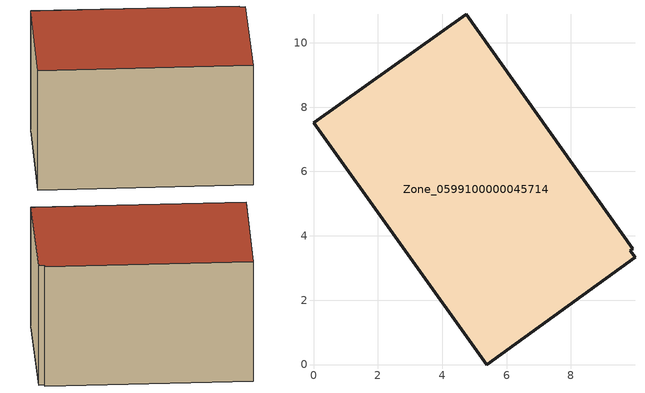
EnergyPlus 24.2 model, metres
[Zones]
Zone_0599100000045714
 floor ground (C_G): 9.84,3.54 9.99,3.33 5.38,0 0,7.51 4.74,10.88 9.93,3.6 z0
 wall outside (C_F): 4.74,10.88 0,7.51 5.38,0 9.99,3.33 9.84,3.54 9.93,3.6 4.74,10.88 z0:5.69
 roof outside (C_R): 9.99,3.33 9.84,3.54 9.93,3.6 4.74,10.88 0,7.51 5.38,0 z5.69
[BUILDING]
Pand.0599100000045714: North Axis=0; Terrain=City; Loads Convergence Tolerance Value=0.04; Temperature Convergence Tolerance Value=0.4; Solar Distribution=FullExterior; Maximum Number of Warmup Days=25; Minimum Number of Warmup Days=1
[Site:Location]
Rotterdam.The.Hague.AP_ZH_NLD Design_Conditions: Latitude=51.96; Longitude=4.45; Time Zone=1; Elevation=-4.5
[SITE:GROUNDTEMPERATURE:BUILDINGSURFACE]
18, 18, 18, 18, 18, 18, 18, 18, 18, 18, 18, 18
[MATERIAL] Thermal Absorptance=0.9; Solar Absorptance=0.7; Visible Absorptance=0.7
Name | Roughness | Thickness | Conductivity | Density | Specific Heat
G.TC.1975-1991 | MediumSmooth | 0.15 | 0.288461 | 540 | 1210
F.TC.1975-1991 | Rough | 0.3 | 0.230769 | 1920 | 840
R.TC.1975-1991 | MediumRough | 0.2 | 0.153846 | 1500 | 1000
[CONSTRUCTION]
C_G: G.TC.1975-1991
C_F: F.TC.1975-1991
C_R: R.TC.1975-1991
[ZONE]
Zone_0599100000045714: Type=1; Multiplier=1; Ceiling Height=Autocalculate; Volume=Autocalculate; Floor Area=autocalculate; Part of Total Floor Area=Yes
[ZONEINFILTRATION:DESIGNFLOWRATE]
Infil_Zone_0599100000045714: Zone or ZoneList or Space or SpaceList=Zone_0599100000045714; Schedule=AlwaysOn; Design Flow Rate Calculation Method=Flow/Area; Flow Rate per Floor Area=0.003; Constant Term Coefficient=1; Temperature Term Coefficient=0; Velocity Term Coefficient=0; Velocity Squared Term Coefficient=0
[HVACTEMPLATE:ZONE:IDEALLOADSAIRSYSTEM]
Zone_0599100000045714: Maximum Heating Supply Air Temperature=50; Minimum Cooling Supply Air Temperature=13; Maximum Heating Supply Air Humidity Ratio=0.0156; Minimum Cooling Supply Air Humidity Ratio=0.0077; Heating Limit=NoLimit; Cooling Limit=NoLimit; Dehumidification Control Type=ConstantSensibleHeatRatio; Cooling Sensible Heat Ratio=0.7; Dehumidification Setpoint=60; Humidification Control Type=None; Humidification Setpoint=30; Outdoor Air Method=None; Outdoor Air Flow Rate per Person=0.00944; Outdoor Air Flow Rate per Zone Floor Area=0; Outdoor Air Flow Rate per Zone=0; Demand Controlled Ventilation Type=None; Outdoor Air Economizer Type=NoEconomizer; Heat Recovery Type=None; Sensible Heat Recovery Effectiveness=0.7; Latent Heat Recovery Effectiveness=0.65
[ZONECONTROL:THERMOSTAT]
ThermostatControl_Zone_0599100000045714: Zone or ZoneList=Zone_0599100000045714; Control Type Schedule=DualSetpointControlType; Control 1=Thermostat_Zone_0599100000045714; Temperature Difference Between Cutout And Setpoint=0
[THERMOSTATSETPOINT:DUALSETPOINT]
Thermostat_Zone_0599100000045714: Heating Setpoint Temperature Schedule=HeatingSetpoint_Zone_0599100000045714; Cooling Setpoint Temperature Schedule=CoolingSetpoint_Zone_0599100000045714
[SCHEDULE:COMPACT]
HeatingSetpoint_Zone_0599100000045714: Through: 12/31, For: AllDays, Until: 24:00, 21
CoolingSetpoint_Zone_0599100000045714: Through: 12/31, For: AllDays, Until: 24:00, 24
DualSetpointControlType: Through: 12/31, For: AllDays, Until: 24:00, 4
AlwaysOn: Through: 12/31, For: AllDays, Until: 24:00, 1
